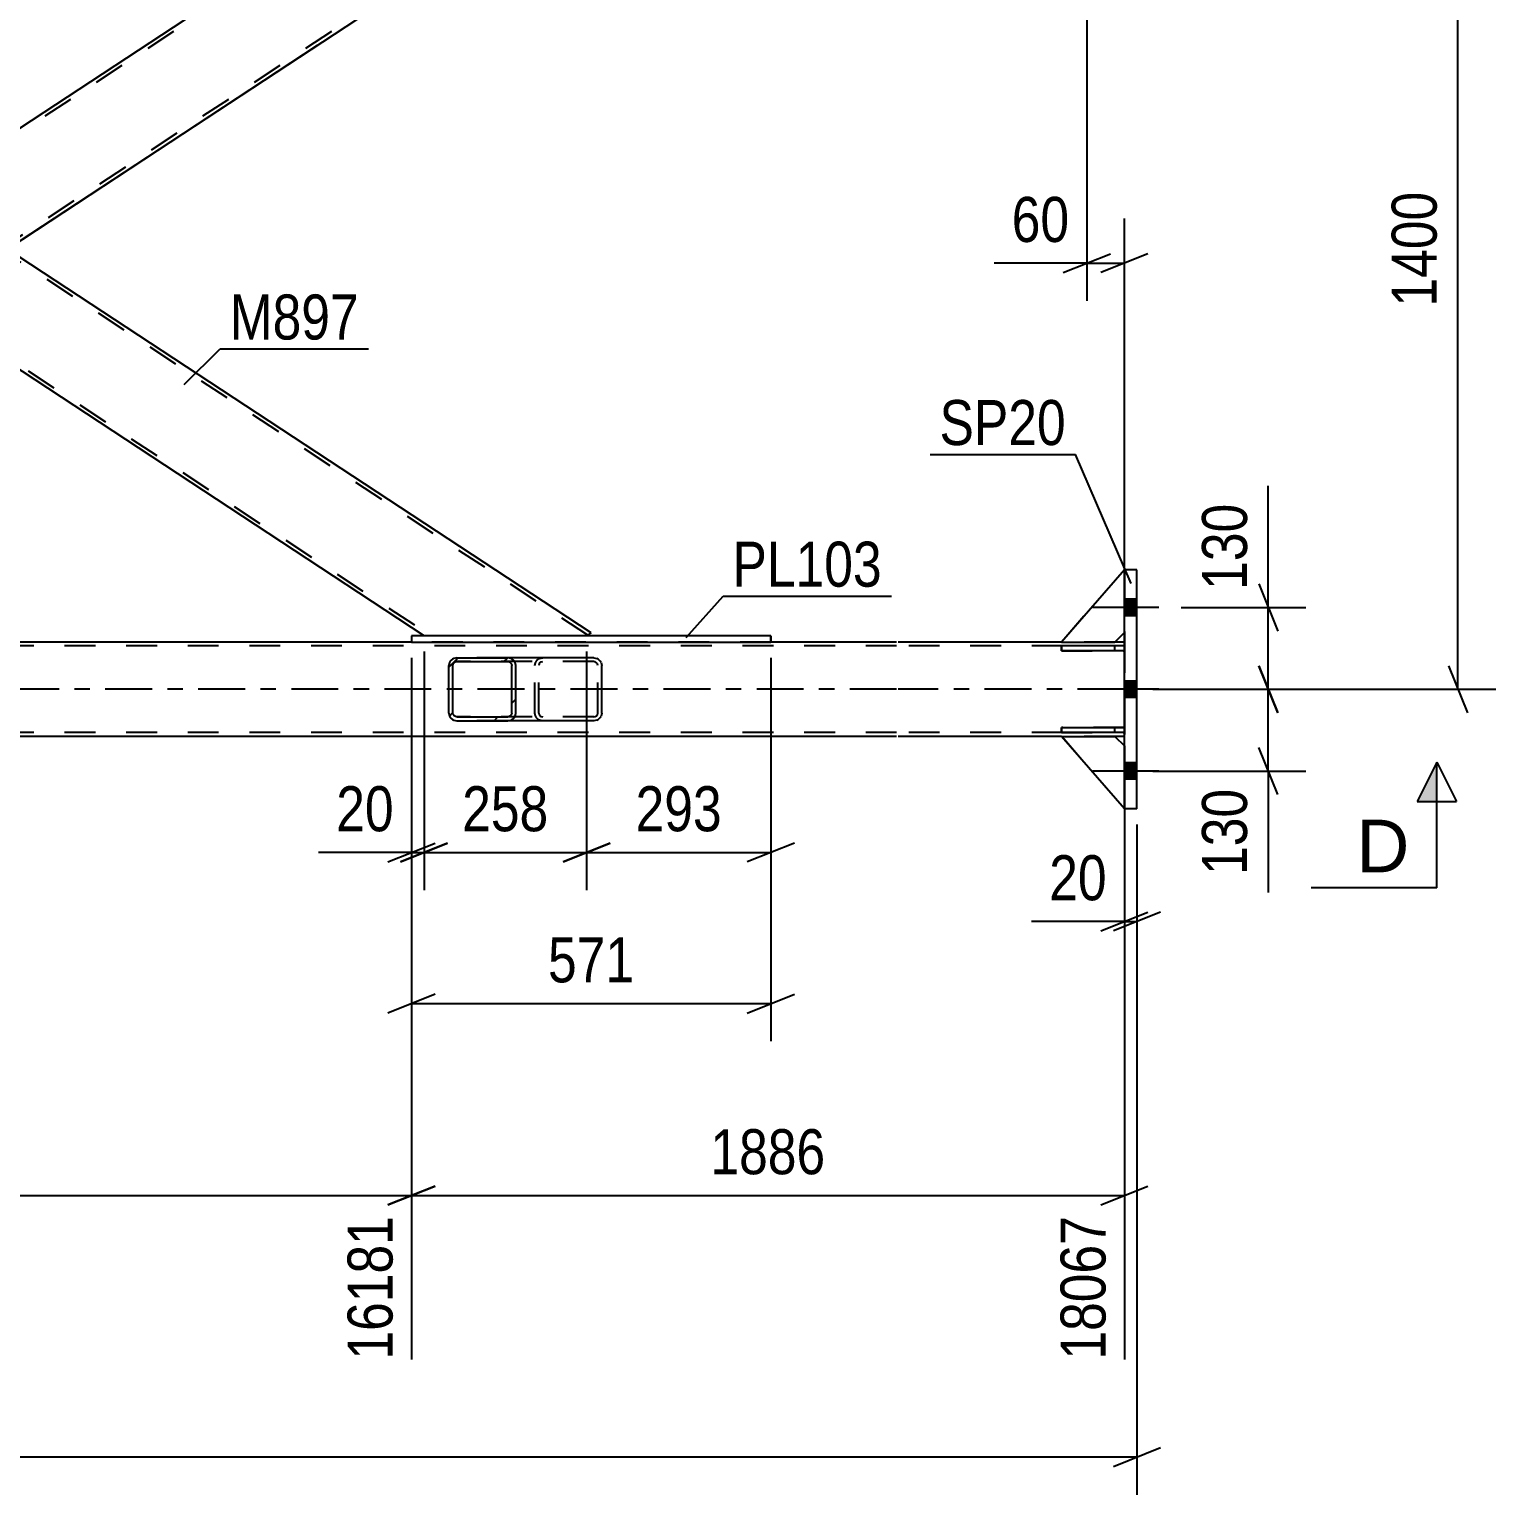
# Model space of a CAD drawing. Header units: millimetres. Extents: x -834 to 355, y -855 to -14.
# Drawn here: x -170.8 to -77.5, y -586.3 to -493.1 of the extents above; entities that cross this region are included whole.
import ezdxf

# ---------------------------------------------------------------- set-up
doc = ezdxf.new("R2010")
doc.units = ezdxf.units.MM
doc.linetypes.add('DXK_LINE_DOT2', pattern=[3.9198, 1.9599, -1.9599])
doc.linetypes.add('DXK_LINE_DOT3', pattern=[5.9187, 2.979, -0.9799, 0.9799, -0.9799])
doc.styles.add('Arial', font='ARIAL.TTF', dxfattribs={"height": 0.2})
doc.styles.add('Arial Narrow', font='ARIALN.TTF', dxfattribs={"height": 0.2})

# ---------------------------------------------------------------- blocks, each defined once
blk = doc.blocks.new('Part-570384938-8514 - 8376')
at = {"linetype": 'Continuous'}
h = blk.add_hatch(dxfattribs=at)
h.set_pattern_fill('', scale=0.7, style=0, pattern_type=0)
h.set_pattern_definition([(45, (-144.0764, -536.7346), (-1.57154, 1.57154), [])])
h.paths.add_polyline_path([(-144.115, -536.551), (-144.076, -536.735), (-143.966, -536.89), (-143.8, -536.994), (-143.604, -537.031), (-140.369, -537.031), (-140.174, -536.994), (-140.008, -536.89), (-139.897, -536.735), (-139.859, -536.551), (-139.859, -533.511), (-139.897, -533.327), (-140.008, -533.171), (-140.174, -533.067), (-140.369, -533.031), (-143.604, -533.031), (-143.8, -533.067), (-143.966, -533.171), (-144.076, -533.327), (-144.115, -533.511)])
h.paths.add_polyline_path([(-143.84, -533.419), (-143.785, -533.341), (-143.702, -533.289), (-143.604, -533.271), (-140.369, -533.271), (-140.272, -533.289), (-140.189, -533.341), (-140.133, -533.419), (-140.114, -533.511), (-140.114, -536.551), (-140.133, -536.643), (-140.189, -536.721), (-140.272, -536.773), (-140.369, -536.791), (-143.604, -536.791), (-143.702, -536.773), (-143.785, -536.721), (-143.84, -536.643), (-143.86, -536.551), (-143.86, -533.511)])
at = {"color": 2, "linetype": 'Continuous'}
for p, q in [((-144.076, -533.327), (-144.115, -533.511)), ((-143.84, -533.419), (-143.785, -533.341)), ((-143.604, -533.031), (-143.8, -533.067)), ((-143.785, -533.341), (-143.702, -533.289)), ((-143.702, -533.289), (-143.604, -533.271)), ((-143.604, -533.031), (-140.369, -533.031)), ((-143.604, -533.271), (-140.369, -533.271)), ((-134.904, -533.031), (-140.369, -533.031)), ((-140.174, -533.067), (-140.369, -533.031)), ((-140.369, -533.271), (-140.272, -533.289)), ((-140.272, -533.289), (-140.189, -533.341)), ((-140.189, -533.341), (-140.133, -533.419)), ((-139.859, -533.511), (-139.897, -533.327)), ((-134.904, -533.031), (-134.709, -533.067)), ((-134.432, -533.327), (-134.393, -533.511)), ((-144.115, -536.551), (-144.115, -533.511)), ((-143.86, -533.511), (-143.84, -533.419)), ((-143.86, -536.551), (-143.86, -533.511)), ((-140.133, -533.419), (-140.114, -533.511)), ((-140.114, -536.551), (-140.114, -533.511)), ((-139.859, -536.551), (-139.859, -533.511)), ((-134.393, -536.551), (-134.393, -533.511)), ((-144.115, -536.551), (-144.076, -536.735)), ((-143.84, -536.643), (-143.86, -536.551)), ((-143.785, -536.721), (-143.84, -536.643)), ((-143.8, -536.994), (-143.604, -537.031)), ((-143.702, -536.773), (-143.785, -536.721)), ((-143.604, -536.791), (-143.702, -536.773)), ((-143.604, -536.791), (-140.369, -536.791)), ((-143.604, -537.031), (-140.369, -537.031)), ((-140.272, -536.773), (-140.369, -536.791)), ((-140.369, -537.031), (-140.174, -536.994)), ((-134.904, -537.031), (-140.369, -537.031)), ((-140.189, -536.721), (-140.272, -536.773)), ((-140.133, -536.643), (-140.189, -536.721)), ((-140.114, -536.551), (-140.133, -536.643)), ((-139.897, -536.735), (-139.859, -536.551)), ((-134.709, -536.994), (-134.904, -537.031)), ((-134.393, -536.551), (-134.432, -536.735))]:
    blk.add_line(p, q, dxfattribs=at)
at = {"color": 7, "linetype": 'DXK_LINE_DOT2'}
for p, q in [((-140.369, -533.031), (-143.604, -533.031)), ((-134.904, -533.271), (-143.604, -533.271)), ((-138.65, -533.511), (-138.611, -533.327)), ((-138.32, -533.341), (-138.375, -533.419)), ((-138.335, -533.067), (-138.139, -533.031)), ((-138.32, -533.341), (-138.298, -533.327)), ((-138.298, -533.327), (-138.237, -533.289)), ((-138.237, -533.289), (-138.139, -533.271)), ((-134.807, -533.289), (-134.904, -533.271)), ((-134.724, -533.341), (-134.807, -533.289)), ((-134.668, -533.419), (-134.724, -533.341)), ((-138.65, -536.551), (-138.65, -533.511)), ((-138.375, -533.419), (-138.395, -533.511)), ((-138.395, -536.551), (-138.395, -533.511)), ((-134.649, -533.511), (-134.668, -533.419)), ((-134.649, -536.551), (-134.649, -533.511)), ((-134.904, -536.791), (-143.604, -536.791)), ((-140.369, -537.031), (-143.604, -537.031)), ((-138.611, -536.735), (-138.65, -536.551)), ((-138.395, -536.551), (-138.375, -536.643)), ((-138.375, -536.643), (-138.32, -536.721)), ((-138.139, -537.031), (-138.335, -536.994)), ((-138.32, -536.721), (-138.298, -536.735)), ((-138.298, -536.735), (-138.237, -536.773)), ((-138.237, -536.773), (-138.139, -536.791)), ((-134.904, -536.791), (-134.807, -536.773)), ((-134.807, -536.773), (-134.724, -536.721)), ((-134.724, -536.721), (-134.668, -536.643)), ((-134.668, -536.643), (-134.649, -536.551))]:
    blk.add_line(p, q, dxfattribs=at)
at = {"color": 2, "linetype": 'Continuous'}
for centre, start, end in [((-143.624, -533.532), 110.75831, 155.68004), ((-140.35, -533.532), 24.31996, 69.24169), ((-134.885, -533.532), 24.31996, 69.24169), ((-143.624, -536.53), 204.31996, 249.24169), ((-140.35, -536.53), 290.75831, 335.68004), ((-134.885, -536.53), 290.75831, 335.68004)]:
    blk.add_arc(centre, 0.496, start, end, dxfattribs=at)
at = {"color": 7, "linetype": 'DXK_LINE_DOT2'}
for centre, start, end in [((-138.159, -533.532), 110.75831, 155.68004), ((-138.159, -536.53), 204.31996, 249.24169)]:
    blk.add_arc(centre, 0.496, start, end, dxfattribs=at)
blk = doc.blocks.new('Part-570384938-8954 - 8376')
at = {"color": 2, "linetype": 'Continuous'}
for p, q in [((-172.174, -507.032), (-177.633, -510.623)), ((-172.174, -507.032), (-172.174, -507.032)), ((-135.066, -531.441), (-172.174, -507.032)), ((-177.633, -510.623), (-177.633, -510.623)), ((-145.695, -531.631), (-177.633, -510.623)), ((-135.099, -531.463), (-135.355, -531.631)), ((-135.066, -531.441), (-135.099, -531.463)), ((-135.301, -531.595), (-135.341, -531.631))]:
    blk.add_line(p, q, dxfattribs=at)
at = {"color": 7, "linetype": 'DXK_LINE_DOT2'}
for p, q in [((-172.207, -507.054), (-172.61, -507.319)), ((-172.392, -507.175), (-172.392, -507.175)), ((-135.284, -531.584), (-172.392, -507.175)), ((-172.174, -507.032), (-172.174, -507.032)), ((-172.61, -507.319), (-172.61, -507.319)), ((-172.61, -507.319), (-172.61, -507.319)), ((-177.414, -510.479), (-177.398, -510.468)), ((-177.414, -510.479), (-177.414, -510.479)), ((-177.414, -510.479), (-145.258, -531.631)), ((-177.196, -510.335), (-177.196, -510.335)), ((-135.066, -531.441), (-135.066, -531.441)), ((-135.341, -531.631), (-145.695, -531.631)), ((-145.695, -531.631), (-145.695, -531.631)), ((-135.355, -531.631), (-135.335, -531.618)), ((-135.301, -531.595), (-135.284, -531.584)), ((-135.284, -531.584), (-135.301, -531.595))]:
    blk.add_line(p, q, dxfattribs=at)
blk = doc.blocks.new('Bolt-570384938-8579 - 8376')
at = {"linetype": 'Continuous'}
for points in [[(-101.152, -529.311), (-101.152, -530.351), (-100.352, -530.351), (-100.352, -529.311)], [(-101.152, -529.311), (-101.152, -530.351), (-100.352, -530.351), (-100.352, -529.311)], [(-101.152, -529.311), (-101.152, -530.351), (-100.352, -530.351), (-100.352, -529.311)], [(-101.152, -534.511), (-101.152, -535.551), (-100.352, -535.551), (-100.352, -534.511)], [(-101.152, -534.511), (-101.152, -535.551), (-100.352, -535.551), (-100.352, -534.511)], [(-101.152, -539.711), (-101.152, -540.751), (-100.352, -540.751), (-100.352, -539.711)], [(-101.152, -539.711), (-101.152, -540.751), (-100.352, -540.751), (-100.352, -539.711)], [(-101.152, -539.711), (-101.152, -540.751), (-100.352, -540.751), (-100.352, -539.711)]]:
    blk.add_hatch(color=1, dxfattribs=at).paths.add_polyline_path(points)
at = {"color": 1, "linetype": 'Continuous'}
for p, q in [((-100.352, -529.311), (-101.152, -529.311)), ((-100.352, -529.311), (-101.152, -529.311)), ((-100.352, -529.311), (-101.152, -529.311)), ((-98.952, -529.831), (-103.152, -529.831)), ((-98.952, -529.831), (-103.152, -529.831)), ((-98.952, -529.831), (-103.152, -529.831)), ((-100.352, -530.351), (-101.152, -530.351)), ((-100.352, -530.351), (-101.152, -530.351)), ((-100.352, -530.351), (-101.152, -530.351)), ((-98.952, -535.031), (-103.152, -535.031)), ((-98.952, -535.031), (-103.152, -535.031)), ((-100.352, -534.511), (-101.152, -534.511)), ((-100.352, -534.511), (-101.152, -534.511)), ((-100.352, -535.551), (-101.152, -535.551)), ((-100.352, -535.551), (-101.152, -535.551)), ((-100.352, -539.711), (-101.152, -539.711)), ((-100.352, -539.711), (-101.152, -539.711)), ((-100.352, -539.711), (-101.152, -539.711)), ((-98.952, -540.231), (-103.152, -540.231)), ((-98.952, -540.231), (-103.152, -540.231)), ((-98.952, -540.231), (-103.152, -540.231)), ((-100.352, -540.751), (-101.152, -540.751)), ((-100.352, -540.751), (-101.152, -540.751)), ((-100.352, -540.751), (-101.152, -540.751))]:
    blk.add_line(p, q, dxfattribs=at)
blk = doc.blocks.new('Part-570384938-8902 - 8376')
at = {"color": 7, "linetype": 'DXK_LINE_DOT2'}
for p, q in [((-115.637, -532.271), (-793.739, -532.271)), ((-123.637, -532.031), (-146.495, -532.031)), ((-101.152, -532.271), (-115.537, -532.271)), ((-101.752, -532.031), (-105.152, -532.031)), ((-101.152, -538.031), (-101.152, -532.031)), ((-101.152, -532.031), (-101.152, -532.031)), ((-101.152, -532.031), (-101.152, -538.031)), ((-101.152, -532.031), (-101.152, -532.031)), ((-115.637, -537.791), (-793.739, -537.791)), ((-101.152, -537.791), (-115.537, -537.791)), ((-101.752, -538.031), (-105.152, -538.031)), ((-101.152, -538.031), (-101.152, -538.031)), ((-101.152, -538.031), (-101.152, -538.031))]:
    blk.add_line(p, q, dxfattribs=at)
at = {"color": 2, "linetype": 'Continuous'}
for p, q in [((-146.495, -532.031), (-208.771, -532.031)), ((-115.637, -532.031), (-123.637, -532.031)), ((-105.152, -532.031), (-115.537, -532.031)), ((-101.152, -532.031), (-101.752, -532.031)), ((-115.637, -538.031), (-789.739, -538.031)), ((-105.152, -538.031), (-115.537, -538.031)), ((-101.152, -538.031), (-101.752, -538.031))]:
    blk.add_line(p, q, dxfattribs=at)
at = {"color": 7, "linetype": 'DXK_LINE_DOT3'}
for p, q in [((-115.637, -535.031), (-793.739, -535.031)), ((-101.152, -535.031), (-115.537, -535.031))]:
    blk.add_line(p, q, dxfattribs=at)
blk = doc.blocks.new('Part-570384938-8909 - 8376')
at = {"color": 2, "linetype": 'Continuous'}
for p, q in [((-101.152, -542.631), (-101.152, -527.431)), ((-100.352, -527.431), (-101.152, -527.431)), ((-100.352, -542.631), (-100.352, -527.431)), ((-100.352, -542.631), (-101.152, -542.631))]:
    blk.add_line(p, q, dxfattribs=at)
at = {"color": 7, "linetype": 'DXK_LINE_DOT2'}
for p, q in [((-101.152, -527.431), (-101.152, -542.631)), ((-100.352, -527.431), (-100.352, -527.431)), ((-100.352, -542.631), (-100.352, -527.431)), ((-100.352, -542.631), (-100.352, -542.631))]:
    blk.add_line(p, q, dxfattribs=at)
blk = doc.blocks.new('Part-570384938-8949 - 8376')
at = {"color": 7, "linetype": 'DXK_LINE_DOT2'}
for p, q in [((-145.257, -482.432), (-218.353, -530.513)), ((-135.212, -482.432), (-210.008, -531.631)), ((-134.776, -482.432), (-145.694, -482.432)), ((-145.694, -482.432), (-145.694, -482.432)), ((-134.776, -482.432), (-134.776, -482.432)), ((-134.776, -482.432), (-134.776, -482.432)), ((-177.633, -503.441), (-183.092, -507.032)), ((-172.174, -507.032), (-177.633, -510.623)), ((-209.571, -531.631), (-218.353, -531.631)), ((-209.571, -531.631), (-209.571, -531.631))]:
    blk.add_line(p, q, dxfattribs=at)
at = {"color": 2, "linetype": 'Continuous'}
for p, q in [((-145.694, -482.432), (-177.633, -503.441)), ((-134.776, -482.432), (-172.174, -507.032)), ((-218.353, -530.226), (-183.092, -507.032)), ((-177.633, -510.623), (-209.571, -531.631)), ((-218.353, -531.631), (-218.353, -530.226))]:
    blk.add_line(p, q, dxfattribs=at)
blk = doc.blocks.new('Part-570384938-8956 - 8376')
at = {"color": 2, "linetype": 'Continuous'}
for p, q in [((-101.152, -527.431), (-105.152, -532.031)), ((-101.752, -532.031), (-101.152, -531.431)), ((-105.152, -532.031), (-101.752, -532.031))]:
    blk.add_line(p, q, dxfattribs=at)
at = {"color": 7, "linetype": 'DXK_LINE_DOT2'}
blk.add_line((-101.152, -527.431), (-101.152, -531.431), dxfattribs=at)
blk = doc.blocks.new('Part-570384938-8957 - 8376')
at = {"color": 7, "linetype": 'DXK_LINE_DOT2'}
for p, q in [((-101.152, -527.431), (-105.152, -532.031)), ((-101.152, -531.431), (-101.152, -527.431)), ((-101.752, -532.031), (-101.152, -531.431)), ((-105.152, -532.031), (-101.752, -532.031))]:
    blk.add_line(p, q, dxfattribs=at)
blk = doc.blocks.new('Part-570384938-8958 - 8376')
at = {"color": 2, "linetype": 'Continuous'}
for p, q in [((-105.152, -538.031), (-101.752, -538.031)), ((-101.152, -542.631), (-105.152, -538.031)), ((-101.752, -538.031), (-101.152, -538.631))]:
    blk.add_line(p, q, dxfattribs=at)
at = {"color": 7, "linetype": 'DXK_LINE_DOT2'}
blk.add_line((-101.152, -542.631), (-101.152, -538.631), dxfattribs=at)
blk = doc.blocks.new('Part-570384938-8959 - 8376')
at = {"color": 7, "linetype": 'DXK_LINE_DOT2'}
for p, q in [((-105.152, -538.031), (-101.752, -538.031)), ((-101.152, -542.631), (-105.152, -538.031)), ((-101.752, -538.031), (-101.152, -538.631)), ((-101.152, -538.631), (-101.152, -542.631))]:
    blk.add_line(p, q, dxfattribs=at)
blk = doc.blocks.new('Part-570384938-8960 - 8376')
at = {"color": 2, "linetype": 'Continuous'}
for p, q in [((-105.152, -532.591), (-105.152, -532.271)), ((-101.152, -532.271), (-105.152, -532.271)), ((-101.152, -532.591), (-101.152, -532.271)), ((-101.152, -532.591), (-105.152, -532.591))]:
    blk.add_line(p, q, dxfattribs=at)
at = {"color": 7, "linetype": 'DXK_LINE_DOT2'}
blk.add_line((-101.752, -532.591), (-101.752, -532.271), dxfattribs=at)
blk = doc.blocks.new('Part-570384938-8961 - 8376')
at = {"color": 2, "linetype": 'Continuous'}
for p, q in [((-105.152, -537.791), (-105.152, -537.471)), ((-105.152, -537.471), (-101.152, -537.471)), ((-101.152, -537.791), (-105.152, -537.791)), ((-101.152, -537.471), (-101.152, -537.791))]:
    blk.add_line(p, q, dxfattribs=at)
at = {"color": 7, "linetype": 'DXK_LINE_DOT2'}
blk.add_line((-101.752, -537.791), (-101.752, -537.471), dxfattribs=at)
blk = doc.blocks.new('Part-570384938-8962 - 8376')
at = {"color": 7, "linetype": 'DXK_LINE_DOT2'}
for p, q in [((-101.152, -532.271), (-105.152, -532.271)), ((-105.152, -532.271), (-105.152, -532.591)), ((-101.752, -532.591), (-101.752, -532.271)), ((-101.152, -532.591), (-101.152, -532.271)), ((-105.152, -532.591), (-101.152, -532.591))]:
    blk.add_line(p, q, dxfattribs=at)
blk = doc.blocks.new('Part-570384938-8963 - 8376')
at = {"color": 7, "linetype": 'DXK_LINE_DOT2'}
for p, q in [((-101.152, -537.471), (-105.152, -537.471)), ((-105.152, -537.471), (-105.152, -537.791)), ((-105.152, -537.791), (-101.152, -537.791)), ((-101.752, -537.791), (-101.752, -537.471)), ((-101.152, -537.791), (-101.152, -537.471))]:
    blk.add_line(p, q, dxfattribs=at)
blk = doc.blocks.new('Part-570384938-8985 - 8376')
at = {"color": 2, "linetype": 'Continuous'}
for p, q in [((-146.495, -531.631), (-146.495, -532.031)), ((-123.637, -531.631), (-146.495, -531.631)), ((-146.495, -532.031), (-123.637, -532.031)), ((-123.637, -531.631), (-123.637, -532.031)), ((-123.637, -531.631), (-123.637, -531.631)), ((-123.637, -532.031), (-123.637, -532.031))]:
    blk.add_line(p, q, dxfattribs=at)
at = {"color": 7, "linetype": 'DXK_LINE_DOT2'}
for p, q in [((-146.495, -531.631), (-146.495, -532.031)), ((-123.637, -532.031), (-123.637, -531.631)), ((-123.637, -531.631), (-123.637, -531.631)), ((-123.637, -532.031), (-123.637, -532.031))]:
    blk.add_line(p, q, dxfattribs=at)
blk = doc.blocks.new('StraightDimension-570384938-49178 - 8376')
at = {"color": 7, "linetype": 'Continuous'}
for p, q in [((-145.695, -532.631), (-145.695, -547.811)), ((-135.355, -532.631), (-135.355, -547.811)), ((-147.195, -546.011), (-144.195, -544.811)), ((-145.695, -545.411), (-135.355, -545.411)), ((-133.855, -544.811), (-136.855, -546.011))]:
    blk.add_line(p, q, dxfattribs=at)
at = {"color": 0}
blk.add_wipeout([(-137.182, -544.661), (-137.182, -540.461), (-143.867, -540.461), (-143.867, -544.661)], dxfattribs=at)
at = {"color": 3, "style": 'Arial Narrow'}
blk.add_text('258', height=2.8633, dxfattribs=at).set_placement((-143.267, -544.061))
blk = doc.blocks.new('StraightDimension-570384938-9932 - 8376')
at = {"color": 7, "linetype": 'Continuous'}
for p, q in [((-92.004, -529.831), (-92.004, -522.097)), ((-92.004, -529.831), (-92.004, -522.097)), ((-92.604, -528.331), (-91.404, -531.331)), ((-97.552, -529.831), (-89.604, -529.831)), ((-92.004, -535.031), (-92.004, -529.831)), ((-91.404, -536.531), (-92.604, -533.531)), ((-99.352, -535.031), (-89.604, -535.031))]:
    blk.add_line(p, q, dxfattribs=at)
at = {"color": 0}
blk.add_wipeout([(-92.755, -522.622), (-96.955, -522.622), (-96.954, -529.306), (-92.754, -529.306)], dxfattribs=at)
at = {"color": 3, "style": 'Arial Narrow'}
blk.add_text('130', height=2.8633, rotation=90.00021, dxfattribs=at).set_placement((-93.354, -528.706))
blk = doc.blocks.new('StraightDimension-570384938-49177 - 8376')
at = {"color": 7, "linetype": 'Continuous'}
for p, q in [((-135.355, -532.631), (-135.355, -547.811)), ((-123.637, -533.031), (-123.637, -547.811)), ((-136.855, -546.011), (-133.855, -544.811)), ((-135.355, -545.411), (-123.637, -545.411)), ((-122.137, -544.811), (-125.137, -546.011))]:
    blk.add_line(p, q, dxfattribs=at)
at = {"color": 0}
blk.add_wipeout([(-126.154, -544.661), (-126.154, -540.461), (-132.838, -540.461), (-132.838, -544.661)], dxfattribs=at)
at = {"color": 3, "style": 'Arial Narrow'}
blk.add_text('293', height=2.8633, dxfattribs=at).set_placement((-132.238, -544.061))
blk = doc.blocks.new('StraightDimension-570384938-9751 - 8376')
at = {"color": 7, "linetype": 'Continuous'}
for p, q in [((-79.34, -480.532), (-80.54, -477.532)), ((-101.737, -479.032), (-77.54, -479.032)), ((-79.94, -535.031), (-79.94, -479.032)), ((-80.54, -533.531), (-79.34, -536.531)), ((-99.352, -535.031), (-77.54, -535.031))]:
    blk.add_line(p, q, dxfattribs=at)
at = {"color": 0}
blk.add_wipeout([(-80.691, -502.775), (-84.891, -502.775), (-84.89, -511.288), (-80.69, -511.288)], dxfattribs=at)
at = {"color": 3, "style": 'Arial Narrow'}
blk.add_text('1400', height=2.8633, rotation=90.00021, dxfattribs=at).set_placement((-81.29, -510.688))
blk = doc.blocks.new('StraightDimension-570384938-49212 - 8376')
at = {"color": 7, "linetype": 'Continuous'}
for p, q in [((-146.495, -533.031), (-146.495, -577.666)), ((-101.152, -539.031), (-101.152, -577.666)), ((-144.995, -566.626), (-147.995, -567.826)), ((-102.652, -567.826), (-99.652, -566.626)), ((-146.495, -567.226), (-101.152, -567.226))]:
    blk.add_line(p, q, dxfattribs=at)
at = {"color": 0}
blk.add_wipeout([(-119.567, -566.476), (-119.567, -562.276), (-128.08, -562.276), (-128.08, -566.476)], dxfattribs=at)
at = {"color": 3, "style": 'Arial Narrow'}
blk.add_text('1886', height=2.8633, dxfattribs=at).set_placement((-127.48, -565.876))
at = {"color": 0, "linetype": 'Continuous'}
blk.add_wipeout([(-101.752, -567.926), (-105.952, -567.926), (-105.952, -578.266), (-101.752, -578.266)], dxfattribs=at)
at = {"color": 3, "linetype": 'Continuous', "style": 'Arial Narrow'}
blk.add_text('18067', height=2.8633, rotation=90.00021, dxfattribs=at).set_placement((-102.352, -577.666))
blk = doc.blocks.new('StraightDimension-570384938-9925 - 8376')
at = {"color": 7, "linetype": 'Continuous'}
for p, q in [((-103.537, -483.032), (-103.537, -510.33)), ((-101.152, -531.031), (-101.152, -505.08)), ((-103.537, -507.93), (-109.443, -507.93)), ((-103.537, -507.93), (-109.443, -507.93)), ((-105.037, -508.53), (-102.037, -507.33)), ((-103.537, -507.93), (-101.152, -507.93)), ((-99.652, -507.33), (-102.652, -508.53))]:
    blk.add_line(p, q, dxfattribs=at)
at = {"color": 0}
blk.add_wipeout([(-104.062, -507.18), (-104.062, -502.98), (-108.918, -502.98), (-108.918, -507.18)], dxfattribs=at)
at = {"color": 3, "style": 'Arial Narrow'}
blk.add_text('60', height=2.8633, dxfattribs=at).set_placement((-108.318, -506.58))
blk = doc.blocks.new('StraightDimension-570384938-9008 - 8376')
at = {"color": 7, "linetype": 'Continuous'}
for p, q in [((-101.152, -543.631), (-101.152, -552.2)), ((-100.352, -543.631), (-100.352, -552.2)), ((-102.652, -550.4), (-99.652, -549.2)), ((-98.852, -549.2), (-101.852, -550.4)), ((-101.152, -549.8), (-107.058, -549.8)), ((-101.152, -549.8), (-107.058, -549.8)), ((-101.152, -549.8), (-100.352, -549.8))]:
    blk.add_line(p, q, dxfattribs=at)
at = {"color": 0}
blk.add_wipeout([(-101.677, -549.05), (-101.677, -544.85), (-106.533, -544.85), (-106.533, -549.05)], dxfattribs=at)
at = {"color": 3, "style": 'Arial Narrow'}
blk.add_text('20', height=2.8633, dxfattribs=at).set_placement((-105.933, -548.45))
blk = doc.blocks.new('StraightDimension-570384938-49590 - 8376')
at = {"color": 7, "linetype": 'Continuous'}
for p, q in [((-100.352, -543.631), (-100.352, -586.259)), ((-101.852, -584.459), (-98.852, -583.259)), ((-794.539, -583.859), (-100.352, -583.859))]:
    blk.add_line(p, q, dxfattribs=at)
blk = doc.blocks.new('StraightDimension-570384938-49303 - 8376')
at = {"color": 7, "linetype": 'Continuous'}
for p, q in [((-146.495, -533.031), (-146.495, -557.423)), ((-123.637, -533.031), (-123.637, -557.423)), ((-144.995, -554.423), (-147.995, -555.623)), ((-125.137, -555.623), (-122.137, -554.423)), ((-146.495, -555.023), (-123.637, -555.023))]:
    blk.add_line(p, q, dxfattribs=at)
at = {"color": 0}
blk.add_wipeout([(-131.723, -554.273), (-131.723, -550.073), (-138.408, -550.073), (-138.408, -554.273)], dxfattribs=at)
at = {"color": 3, "style": 'Arial Narrow'}
blk.add_text('571', height=2.8633, dxfattribs=at).set_placement((-137.808, -553.673))
blk = doc.blocks.new('StraightDimension-570384938-9945 - 8376')
at = {"color": 7, "linetype": 'Continuous'}
for p, q in [((-92.604, -533.531), (-91.404, -536.531)), ((-99.352, -535.031), (-89.604, -535.031)), ((-92.004, -540.231), (-92.004, -535.031)), ((-91.404, -541.731), (-92.604, -538.731)), ((-99.352, -540.231), (-89.604, -540.231)), ((-92.004, -540.231), (-92.004, -547.965)), ((-92.004, -540.231), (-92.004, -547.965))]:
    blk.add_line(p, q, dxfattribs=at)
at = {"color": 0}
blk.add_wipeout([(-92.755, -540.756), (-96.955, -540.756), (-96.954, -547.44), (-92.754, -547.44)], dxfattribs=at)
at = {"color": 3, "style": 'Arial Narrow'}
blk.add_text('130', height=2.8633, rotation=90.00021, dxfattribs=at).set_placement((-93.354, -546.84))
blk = doc.blocks.new('StraightDimension-570384938-49179 - 8376')
at = {"color": 7, "linetype": 'Continuous'}
for p, q in [((-146.495, -533.031), (-146.495, -547.811)), ((-145.695, -532.631), (-145.695, -547.811)), ((-146.495, -545.411), (-152.401, -545.411)), ((-146.495, -545.411), (-152.401, -545.411)), ((-147.995, -546.011), (-144.995, -544.811)), ((-144.195, -544.811), (-147.195, -546.011)), ((-146.495, -545.411), (-145.695, -545.411))]:
    blk.add_line(p, q, dxfattribs=at)
at = {"color": 0}
blk.add_wipeout([(-147.02, -544.661), (-147.02, -540.461), (-151.876, -540.461), (-151.876, -544.661)], dxfattribs=at)
at = {"color": 3, "style": 'Arial Narrow'}
blk.add_text('20', height=2.8633, dxfattribs=at).set_placement((-151.276, -544.061))
blk = doc.blocks.new('StraightDimension-570384938-49213 - 8376')
at = {"color": 7, "linetype": 'Continuous'}
for p, q in [((-231.629, -533.031), (-231.629, -577.666)), ((-146.495, -533.031), (-146.495, -577.666)), ((-230.129, -566.626), (-233.129, -567.826)), ((-147.995, -567.826), (-144.995, -566.626)), ((-231.629, -567.226), (-146.495, -567.226))]:
    blk.add_line(p, q, dxfattribs=at)
at = {"color": 0}
blk.add_wipeout([(-184.805, -566.476), (-184.805, -562.276), (-193.318, -562.276), (-193.318, -566.476)], dxfattribs=at)
at = {"color": 3, "style": 'Arial Narrow'}
blk.add_text('2128', height=2.8633, dxfattribs=at).set_placement((-192.718, -565.876))
at = {"color": 0, "linetype": 'Continuous'}
blk.add_wipeout([(-147.095, -567.926), (-151.295, -567.926), (-151.295, -578.266), (-147.095, -578.266)], dxfattribs=at)
at = {"color": 3, "linetype": 'Continuous', "style": 'Arial Narrow'}
blk.add_text('16181', height=2.8633, rotation=90.00021, dxfattribs=at).set_placement((-147.695, -577.666))
blk = doc.blocks.new('AngleDimension-570384938-49440 - 8376')
at = {"color": 7, "linetype": 'Continuous'}
for p, q in [((-152.486, -494.081), (-178.586, -511.25)), ((-178.586, -511.25), (-192.121, -520.153)), ((-178.586, -511.25), (-178.586, -520.153)), ((-178.586, -520.153), (-192.121, -520.153))]:
    blk.add_line(p, q, dxfattribs=at)
at = {"color": 0}
for points in [[(-173.487, -513.273), (-177.687, -513.273), (-177.686, -518.129), (-173.486, -518.129)], [(-182.012, -525.253), (-182.012, -521.053), (-188.696, -521.053), (-188.696, -525.253)]]:
    blk.add_wipeout(points, dxfattribs=at)
at = {"color": 3, "style": 'Arial Narrow'}
blk.add_text('66', height=2.8633, rotation=90.00021, dxfattribs=at).set_placement((-174.086, -517.529))
blk.add_text('100', height=2.8633, dxfattribs=at).set_placement((-188.096, -524.653))
blk = doc.blocks.new('Mark-570384938-8905 - 8376')
at = {"color": 30, "linetype": 'Continuous'}
for p in [(-113.511, -520.099), (-100.712, -528.301)]:
    blk.add_line(p, (-104.272, -520.099), dxfattribs=at)
at = {"color": 0}
blk.add_wipeout([(-104.872, -519.499), (-104.872, -516.499), (-112.911, -516.499), (-112.911, -519.499)], dxfattribs=at)
blk.add_wipeout([(-104.872, -519.499), (-104.872, -516.499), (-112.911, -516.499), (-112.911, -519.499)], dxfattribs=at)
at = {"color": 3, "style": 'Arial Narrow'}
blk.add_text('SP20', height=2.8633, dxfattribs=at).set_placement((-112.911, -519.499))
blk = doc.blocks.new('Mark-570384938-8950 - 8376')
at = {"color": 30, "linetype": 'Continuous'}
for p, q in [((-160.956, -515.645), (-158.654, -513.386)), ((-158.654, -513.386), (-149.231, -513.386))]:
    blk.add_line(p, q, dxfattribs=at)
at = {"color": 0}
blk.add_wipeout([(-149.831, -512.786), (-149.831, -509.786), (-158.054, -509.786), (-158.054, -512.786)], dxfattribs=at)
blk.add_wipeout([(-149.831, -512.786), (-149.831, -509.786), (-158.054, -509.786), (-158.054, -512.786)], dxfattribs=at)
at = {"color": 3, "style": 'Arial Narrow'}
blk.add_text('M897', height=2.8633, dxfattribs=at).set_placement((-158.054, -512.786))
blk = doc.blocks.new('SectionMark-570384938-10332 - 8376')
at = {"linetype": 'Continuous'}
blk.add_hatch(color=6, dxfattribs=at).paths.add_polyline_path([(-81.281, -542.171), (-82.531, -542.171), (-81.281, -539.671)])
at = {"color": 6, "linetype": 'Continuous'}
for p, q in [((-81.281, -539.671), (-82.531, -542.171)), ((-81.281, -547.671), (-81.281, -539.671)), ((-81.281, -539.671), (-80.031, -542.171)), ((-82.531, -542.171), (-80.031, -542.171)), ((-81.281, -547.671), (-89.281, -547.671))]:
    blk.add_line(p, q, dxfattribs=at)
at = {"color": 0, "linetype": 'Continuous'}
blk.add_wipeout([(-83.031, -546.671), (-83.031, -543.171), (-86.401, -543.171), (-86.401, -546.671)], dxfattribs=at)
at = {"color": 3, "linetype": 'Continuous', "style": 'Arial'}
blk.add_text('D', height=3.343, dxfattribs=at).set_placement((-86.401, -546.671))
blk = doc.blocks.new('Mark-570384938-8981 - 8376')
at = {"color": 30, "linetype": 'Continuous'}
for p, q in [((-129.015, -531.737), (-126.676, -529.106)), ((-126.676, -529.106), (-115.972, -529.106))]:
    blk.add_line(p, q, dxfattribs=at)
at = {"color": 0}
blk.add_wipeout([(-116.572, -528.506), (-116.572, -525.506), (-126.076, -525.506), (-126.076, -528.506)], dxfattribs=at)
blk.add_wipeout([(-116.572, -528.506), (-116.572, -525.506), (-126.076, -525.506), (-126.076, -528.506)], dxfattribs=at)
at = {"color": 3, "style": 'Arial Narrow'}
blk.add_text('PL103', height=2.8633, dxfattribs=at).set_placement((-126.076, -528.506))

msp = doc.modelspace()

# ---------------------------------------------------------------- block references
for name in ['Part-570384938-8949 - 8376', 'Part-570384938-8954 - 8376', 'Part-570384938-8956 - 8376', 'Part-570384938-8957 - 8376', 'Part-570384938-8909 - 8376', 'Bolt-570384938-8579 - 8376', 'Part-570384938-8902 - 8376', 'Part-570384938-8985 - 8376', 'Part-570384938-8960 - 8376', 'Part-570384938-8962 - 8376', 'Part-570384938-8514 - 8376', 'Part-570384938-8961 - 8376', 'Part-570384938-8963 - 8376', 'Part-570384938-8958 - 8376', 'Part-570384938-8959 - 8376']:
    msp.add_blockref(name, (0, 0))

# ---------------------------------------------------------------- next in the draw order: block references
for name in ['AngleDimension-570384938-49440 - 8376', 'StraightDimension-570384938-9932 - 8376', 'Mark-570384938-8981 - 8376', 'StraightDimension-570384938-49178 - 8376']:
    msp.add_blockref(name, (0, 0))

# ---------------------------------------------------------------- next in the draw order: block references
for name in ['StraightDimension-570384938-9751 - 8376', 'Mark-570384938-8950 - 8376', 'StraightDimension-570384938-49177 - 8376']:
    msp.add_blockref(name, (0, 0))

# ---------------------------------------------------------------- next in the draw order: block references
for name in ['StraightDimension-570384938-9925 - 8376', 'StraightDimension-570384938-49212 - 8376']:
    msp.add_blockref(name, (0, 0))

# ---------------------------------------------------------------- next in the draw order: block references
for name in ['Mark-570384938-8905 - 8376', 'StraightDimension-570384938-9008 - 8376']:
    msp.add_blockref(name, (0, 0))

# ---------------------------------------------------------------- next in the draw order: block references
msp.add_blockref('StraightDimension-570384938-49590 - 8376', (0, 0))

# ---------------------------------------------------------------- next in the draw order: block references
for name in ['StraightDimension-570384938-49303 - 8376', 'StraightDimension-570384938-9945 - 8376']:
    msp.add_blockref(name, (0, 0))

# ---------------------------------------------------------------- next in the draw order: block references
msp.add_blockref('StraightDimension-570384938-49179 - 8376', (0, 0))

# ---------------------------------------------------------------- next in the draw order: block references
msp.add_blockref('StraightDimension-570384938-49213 - 8376', (0, 0))

# ---------------------------------------------------------------- next in the draw order: block references
msp.add_blockref('SectionMark-570384938-10332 - 8376', (0, 0))

doc.saveas('drawing.dxf')
